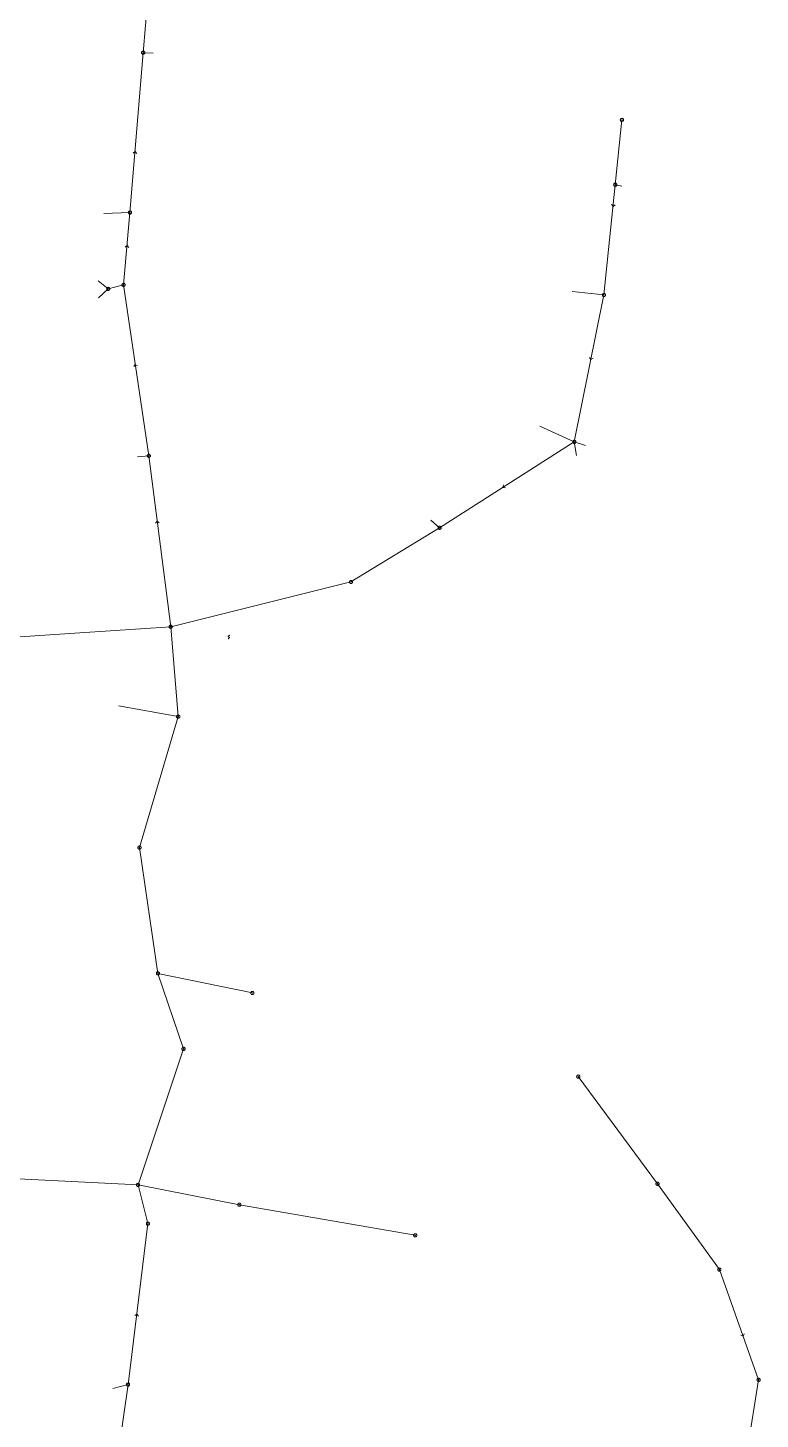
# Model space of a CAD drawing. Header units: metres. Extents: x 25504150 to 25508618, y 6694193 to 6702753.
# Drawn here: x 25504883.1 to 25505094.1, y 6696880.6 to 6697281 of the extents above; entities that cross this region are included whole.
import ezdxf

# ---------------------------------------------------------------- set-up
doc = ezdxf.new("R2010")
doc.units = ezdxf.units.M
for name, pattern in [('Sewer_node', [0]), ('Viemariputket', [0]), ('Viemarivarusteet', [0])]:
    doc.linetypes.add(name, pattern=pattern)
for name, color, linetype, lineweight in [('Sewer_node', 7, 'Sewer_node', 0), ('Viemariputket', 7, 'Viemariputket', 0), ('Viemarivarusteet', 7, 'Viemarivarusteet', 0)]:
    doc.layers.add(name, color=color, linetype=linetype, lineweight=lineweight)

msp = doc.modelspace()

# ---------------------------------------------------------------- linework, layer by layer
at = {"layer": 'Sewer_node', "color": 46, "linetype": 'Continuous', "true_color": 0x7f5f00, "flags": 128}
for points, elevation in [([(25504916.81, 6697273.87), (25504916.8, 6697273.94), (25504916.79, 6697274.01), (25504916.76, 6697274.08), (25504916.72, 6697274.14), (25504916.68, 6697274.2), (25504916.62, 6697274.24), (25504916.56, 6697274.28), (25504916.49, 6697274.31), (25504916.42, 6697274.32), (25504916.35, 6697274.33), (25504916.28, 6697274.32), (25504916.21, 6697274.31), (25504916.14, 6697274.28), (25504916.08, 6697274.24), (25504916.02, 6697274.2), (25504915.98, 6697274.14), (25504915.94, 6697274.08), (25504915.91, 6697274.01), (25504915.9, 6697273.94), (25504915.89, 6697273.87), (25504915.9, 6697273.8), (25504915.91, 6697273.73), (25504915.94, 6697273.66), (25504915.98, 6697273.6), (25504916.02, 6697273.54), (25504916.08, 6697273.5), (25504916.14, 6697273.46), (25504916.21, 6697273.43), (25504916.28, 6697273.42), (25504916.35, 6697273.41), (25504916.42, 6697273.42), (25504916.49, 6697273.43), (25504916.56, 6697273.46), (25504916.62, 6697273.5), (25504916.68, 6697273.54), (25504916.72, 6697273.6), (25504916.76, 6697273.66), (25504916.79, 6697273.73), (25504916.8, 6697273.8)], 42.43), ([(25505054.69, 6697254.52), (25505054.68, 6697254.59), (25505054.67, 6697254.66), (25505054.64, 6697254.73), (25505054.6, 6697254.79), (25505054.56, 6697254.85), (25505054.5, 6697254.89), (25505054.44, 6697254.93), (25505054.37, 6697254.96), (25505054.3, 6697254.97), (25505054.23, 6697254.98), (25505054.16, 6697254.97), (25505054.09, 6697254.96), (25505054.02, 6697254.93), (25505053.96, 6697254.89), (25505053.9, 6697254.85), (25505053.86, 6697254.79), (25505053.82, 6697254.73), (25505053.79, 6697254.66), (25505053.78, 6697254.59), (25505053.77, 6697254.52), (25505053.78, 6697254.45), (25505053.79, 6697254.38), (25505053.82, 6697254.31), (25505053.86, 6697254.25), (25505053.9, 6697254.19), (25505053.96, 6697254.15), (25505054.02, 6697254.11), (25505054.09, 6697254.08), (25505054.16, 6697254.07), (25505054.23, 6697254.06), (25505054.3, 6697254.07), (25505054.37, 6697254.08), (25505054.44, 6697254.11), (25505054.5, 6697254.15), (25505054.56, 6697254.19), (25505054.6, 6697254.25), (25505054.64, 6697254.31), (25505054.67, 6697254.38), (25505054.68, 6697254.45)], 48.78), ([(25504913.01, 6697227.86), (25504913, 6697227.93), (25504912.99, 6697228), (25504912.96, 6697228.07), (25504912.92, 6697228.13), (25504912.88, 6697228.19), (25504912.82, 6697228.23), (25504912.76, 6697228.27), (25504912.69, 6697228.3), (25504912.62, 6697228.31), (25504912.55, 6697228.32), (25504912.48, 6697228.31), (25504912.41, 6697228.3), (25504912.34, 6697228.27), (25504912.28, 6697228.23), (25504912.22, 6697228.19), (25504912.18, 6697228.13), (25504912.14, 6697228.07), (25504912.11, 6697228), (25504912.1, 6697227.93), (25504912.09, 6697227.86), (25504912.1, 6697227.79), (25504912.11, 6697227.72), (25504912.14, 6697227.65), (25504912.18, 6697227.59), (25504912.22, 6697227.53), (25504912.28, 6697227.49), (25504912.34, 6697227.45), (25504912.41, 6697227.42), (25504912.48, 6697227.41), (25504912.55, 6697227.4), (25504912.62, 6697227.41), (25504912.69, 6697227.42), (25504912.76, 6697227.45), (25504912.82, 6697227.49), (25504912.88, 6697227.53), (25504912.92, 6697227.59), (25504912.96, 6697227.65), (25504912.99, 6697227.72), (25504913, 6697227.79)], 42.6), ([(25504911.15, 6697207.03), (25504911.14, 6697207.1), (25504911.13, 6697207.17), (25504911.1, 6697207.24), (25504911.06, 6697207.3), (25504911.02, 6697207.36), (25504910.96, 6697207.4), (25504910.9, 6697207.44), (25504910.83, 6697207.47), (25504910.76, 6697207.48), (25504910.69, 6697207.49), (25504910.62, 6697207.48), (25504910.55, 6697207.47), (25504910.48, 6697207.44), (25504910.42, 6697207.4), (25504910.36, 6697207.36), (25504910.32, 6697207.3), (25504910.28, 6697207.24), (25504910.25, 6697207.17), (25504910.24, 6697207.1), (25504910.23, 6697207.03), (25504910.24, 6697206.96), (25504910.25, 6697206.89), (25504910.28, 6697206.82), (25504910.32, 6697206.76), (25504910.36, 6697206.7), (25504910.42, 6697206.66), (25504910.48, 6697206.62), (25504910.55, 6697206.59), (25504910.62, 6697206.58), (25504910.69, 6697206.57), (25504910.76, 6697206.58), (25504910.83, 6697206.59), (25504910.9, 6697206.62), (25504910.96, 6697206.66), (25504911.02, 6697206.7), (25504911.06, 6697206.76), (25504911.1, 6697206.82), (25504911.13, 6697206.89), (25504911.14, 6697206.96)], 42.88), ([(25504906.75, 6697205.88), (25504906.74, 6697205.95), (25504906.73, 6697206.02), (25504906.7, 6697206.09), (25504906.66, 6697206.15), (25504906.62, 6697206.21), (25504906.56, 6697206.25), (25504906.5, 6697206.29), (25504906.43, 6697206.32), (25504906.36, 6697206.33), (25504906.29, 6697206.34), (25504906.22, 6697206.33), (25504906.15, 6697206.32), (25504906.08, 6697206.29), (25504906.02, 6697206.25), (25504905.96, 6697206.21), (25504905.92, 6697206.15), (25504905.88, 6697206.09), (25504905.85, 6697206.02), (25504905.84, 6697205.95), (25504905.83, 6697205.88), (25504905.84, 6697205.81), (25504905.85, 6697205.74), (25504905.88, 6697205.67), (25504905.92, 6697205.61), (25504905.96, 6697205.55), (25504906.02, 6697205.51), (25504906.08, 6697205.47), (25504906.15, 6697205.44), (25504906.22, 6697205.43), (25504906.29, 6697205.42), (25504906.36, 6697205.43), (25504906.43, 6697205.44), (25504906.5, 6697205.47), (25504906.56, 6697205.51), (25504906.62, 6697205.55), (25504906.66, 6697205.61), (25504906.7, 6697205.67), (25504906.73, 6697205.74), (25504906.74, 6697205.81)], 42.59), ([(25505049.51, 6697204.13), (25505049.5, 6697204.2), (25505049.49, 6697204.27), (25505049.46, 6697204.34), (25505049.42, 6697204.4), (25505049.38, 6697204.46), (25505049.32, 6697204.5), (25505049.26, 6697204.54), (25505049.19, 6697204.57), (25505049.12, 6697204.58), (25505049.05, 6697204.59), (25505048.98, 6697204.58), (25505048.91, 6697204.57), (25505048.84, 6697204.54), (25505048.78, 6697204.5), (25505048.72, 6697204.46), (25505048.68, 6697204.4), (25505048.64, 6697204.34), (25505048.61, 6697204.27), (25505048.6, 6697204.2), (25505048.59, 6697204.13), (25505048.6, 6697204.06), (25505048.61, 6697203.99), (25505048.64, 6697203.92), (25505048.68, 6697203.86), (25505048.72, 6697203.8), (25505048.78, 6697203.76), (25505048.84, 6697203.72), (25505048.91, 6697203.69), (25505048.98, 6697203.68), (25505049.05, 6697203.67), (25505049.12, 6697203.68), (25505049.19, 6697203.69), (25505049.26, 6697203.72), (25505049.32, 6697203.76), (25505049.38, 6697203.8), (25505049.42, 6697203.86), (25505049.46, 6697203.92), (25505049.49, 6697203.99), (25505049.5, 6697204.06)], 47.97), ([(25505040.97, 6697161.85), (25505040.96, 6697161.92), (25505040.95, 6697161.99), (25505040.92, 6697162.06), (25505040.88, 6697162.12), (25505040.84, 6697162.18), (25505040.78, 6697162.22), (25505040.72, 6697162.26), (25505040.65, 6697162.29), (25505040.58, 6697162.3), (25505040.51, 6697162.31), (25505040.44, 6697162.3), (25505040.37, 6697162.29), (25505040.3, 6697162.26), (25505040.24, 6697162.22), (25505040.18, 6697162.18), (25505040.14, 6697162.12), (25505040.1, 6697162.06), (25505040.07, 6697161.99), (25505040.06, 6697161.92), (25505040.05, 6697161.85), (25505040.06, 6697161.78), (25505040.07, 6697161.71), (25505040.1, 6697161.64), (25505040.14, 6697161.58), (25505040.18, 6697161.52), (25505040.24, 6697161.48), (25505040.3, 6697161.44), (25505040.37, 6697161.41), (25505040.44, 6697161.4), (25505040.51, 6697161.39), (25505040.58, 6697161.4), (25505040.65, 6697161.41), (25505040.72, 6697161.44), (25505040.78, 6697161.48), (25505040.84, 6697161.52), (25505040.88, 6697161.58), (25505040.92, 6697161.64), (25505040.95, 6697161.71), (25505040.96, 6697161.78)], 47.3), ([(25504918.44, 6697157.84), (25504918.43, 6697157.91), (25504918.42, 6697157.98), (25504918.39, 6697158.05), (25504918.35, 6697158.11), (25504918.31, 6697158.17), (25504918.25, 6697158.21), (25504918.19, 6697158.25), (25504918.12, 6697158.28), (25504918.05, 6697158.29), (25504917.98, 6697158.3), (25504917.91, 6697158.29), (25504917.84, 6697158.28), (25504917.77, 6697158.25), (25504917.71, 6697158.21), (25504917.65, 6697158.17), (25504917.61, 6697158.11), (25504917.57, 6697158.05), (25504917.54, 6697157.98), (25504917.53, 6697157.91), (25504917.52, 6697157.84), (25504917.53, 6697157.77), (25504917.54, 6697157.7), (25504917.57, 6697157.63), (25504917.61, 6697157.57), (25504917.65, 6697157.51), (25504917.71, 6697157.47), (25504917.77, 6697157.43), (25504917.84, 6697157.4), (25504917.91, 6697157.39), (25504917.98, 6697157.38), (25504918.05, 6697157.39), (25504918.12, 6697157.4), (25504918.19, 6697157.43), (25504918.25, 6697157.47), (25504918.31, 6697157.51), (25504918.35, 6697157.57), (25504918.39, 6697157.63), (25504918.42, 6697157.7), (25504918.43, 6697157.77)], 42.87), ([(25505002.18, 6697137.11), (25505002.17, 6697137.18), (25505002.16, 6697137.25), (25505002.13, 6697137.32), (25505002.09, 6697137.38), (25505002.05, 6697137.44), (25505001.99, 6697137.48), (25505001.93, 6697137.52), (25505001.86, 6697137.55), (25505001.79, 6697137.56), (25505001.72, 6697137.57), (25505001.65, 6697137.56), (25505001.58, 6697137.55), (25505001.51, 6697137.52), (25505001.45, 6697137.48), (25505001.39, 6697137.44), (25505001.35, 6697137.38), (25505001.31, 6697137.32), (25505001.28, 6697137.25), (25505001.27, 6697137.18), (25505001.26, 6697137.11), (25505001.27, 6697137.04), (25505001.28, 6697136.97), (25505001.31, 6697136.9), (25505001.35, 6697136.84), (25505001.39, 6697136.78), (25505001.45, 6697136.74), (25505001.51, 6697136.7), (25505001.58, 6697136.67), (25505001.65, 6697136.66), (25505001.72, 6697136.65), (25505001.79, 6697136.66), (25505001.86, 6697136.67), (25505001.93, 6697136.7), (25505001.99, 6697136.74), (25505002.05, 6697136.78), (25505002.09, 6697136.84), (25505002.13, 6697136.9), (25505002.16, 6697136.97), (25505002.17, 6697137.04)], 45.86), ([(25504976.65, 6697121.53), (25504976.64, 6697121.6), (25504976.63, 6697121.67), (25504976.6, 6697121.74), (25504976.56, 6697121.8), (25504976.52, 6697121.86), (25504976.46, 6697121.9), (25504976.4, 6697121.94), (25504976.33, 6697121.97), (25504976.26, 6697121.98), (25504976.19, 6697121.99), (25504976.12, 6697121.98), (25504976.05, 6697121.97), (25504975.98, 6697121.94), (25504975.92, 6697121.9), (25504975.86, 6697121.86), (25504975.82, 6697121.8), (25504975.78, 6697121.74), (25504975.75, 6697121.67), (25504975.74, 6697121.6), (25504975.73, 6697121.53), (25504975.74, 6697121.46), (25504975.75, 6697121.39), (25504975.78, 6697121.32), (25504975.82, 6697121.26), (25504975.86, 6697121.2), (25504975.92, 6697121.16), (25504975.98, 6697121.12), (25504976.05, 6697121.09), (25504976.12, 6697121.08), (25504976.19, 6697121.07), (25504976.26, 6697121.08), (25504976.33, 6697121.09), (25504976.4, 6697121.12), (25504976.46, 6697121.16), (25504976.52, 6697121.2), (25504976.56, 6697121.26), (25504976.6, 6697121.32), (25504976.63, 6697121.39), (25504976.64, 6697121.46)], 44.1), ([(25504926.91, 6697082.77), (25504926.9, 6697082.84), (25504926.89, 6697082.92), (25504926.86, 6697082.98), (25504926.82, 6697083.05), (25504926.77, 6697083.1), (25504926.72, 6697083.15), (25504926.65, 6697083.19), (25504926.59, 6697083.22), (25504926.51, 6697083.23), (25504926.44, 6697083.24), (25504926.37, 6697083.23), (25504926.29, 6697083.22), (25504926.23, 6697083.19), (25504926.16, 6697083.15), (25504926.11, 6697083.1), (25504926.06, 6697083.05), (25504926.02, 6697082.98), (25504925.99, 6697082.92), (25504925.98, 6697082.84), (25504925.97, 6697082.77), (25504925.98, 6697082.7), (25504925.99, 6697082.62), (25504926.02, 6697082.56), (25504926.06, 6697082.49), (25504926.11, 6697082.44), (25504926.16, 6697082.39), (25504926.23, 6697082.35), (25504926.29, 6697082.32), (25504926.37, 6697082.31), (25504926.44, 6697082.3), (25504926.51, 6697082.31), (25504926.59, 6697082.32), (25504926.65, 6697082.35), (25504926.72, 6697082.39), (25504926.77, 6697082.44), (25504926.82, 6697082.49), (25504926.86, 6697082.56), (25504926.89, 6697082.62), (25504926.9, 6697082.7)], 43.5), ([(25504915.75, 6697045.1), (25504915.74, 6697045.17), (25504915.73, 6697045.24), (25504915.7, 6697045.31), (25504915.66, 6697045.37), (25504915.62, 6697045.43), (25504915.56, 6697045.47), (25504915.5, 6697045.51), (25504915.43, 6697045.54), (25504915.36, 6697045.55), (25504915.29, 6697045.56), (25504915.22, 6697045.55), (25504915.15, 6697045.54), (25504915.08, 6697045.51), (25504915.02, 6697045.47), (25504914.96, 6697045.43), (25504914.92, 6697045.37), (25504914.88, 6697045.31), (25504914.85, 6697045.24), (25504914.84, 6697045.17), (25504914.83, 6697045.1), (25504914.84, 6697045.03), (25504914.85, 6697044.96), (25504914.88, 6697044.89), (25504914.92, 6697044.83), (25504914.96, 6697044.77), (25504915.02, 6697044.73), (25504915.08, 6697044.69), (25504915.15, 6697044.66), (25504915.22, 6697044.65), (25504915.29, 6697044.64), (25504915.36, 6697044.65), (25504915.43, 6697044.66), (25504915.5, 6697044.69), (25504915.56, 6697044.73), (25504915.62, 6697044.77), (25504915.66, 6697044.83), (25504915.7, 6697044.89), (25504915.73, 6697044.96), (25504915.74, 6697045.03)], 42.63), ([(25504948.25, 6697003.25), (25504948.24, 6697003.32), (25504948.23, 6697003.39), (25504948.2, 6697003.46), (25504948.16, 6697003.52), (25504948.12, 6697003.58), (25504948.06, 6697003.62), (25504948, 6697003.66), (25504947.93, 6697003.69), (25504947.86, 6697003.7), (25504947.79, 6697003.71), (25504947.72, 6697003.7), (25504947.65, 6697003.69), (25504947.58, 6697003.66), (25504947.52, 6697003.62), (25504947.46, 6697003.58), (25504947.42, 6697003.52), (25504947.38, 6697003.46), (25504947.35, 6697003.39), (25504947.34, 6697003.32), (25504947.33, 6697003.25), (25504947.34, 6697003.18), (25504947.35, 6697003.11), (25504947.38, 6697003.04), (25504947.42, 6697002.98), (25504947.46, 6697002.92), (25504947.52, 6697002.88), (25504947.58, 6697002.84), (25504947.65, 6697002.81), (25504947.72, 6697002.8), (25504947.79, 6697002.79), (25504947.86, 6697002.8), (25504947.93, 6697002.81), (25504948, 6697002.84), (25504948.06, 6697002.88), (25504948.12, 6697002.92), (25504948.16, 6697002.98), (25504948.2, 6697003.04), (25504948.23, 6697003.11), (25504948.24, 6697003.18)], 44.53), ([(25504928.44, 6696987.15), (25504928.43, 6696987.22), (25504928.42, 6696987.3), (25504928.39, 6696987.36), (25504928.35, 6696987.43), (25504928.3, 6696987.48), (25504928.25, 6696987.53), (25504928.18, 6696987.57), (25504928.12, 6696987.6), (25504928.04, 6696987.61), (25504927.97, 6696987.62), (25504927.9, 6696987.61), (25504927.82, 6696987.6), (25504927.76, 6696987.57), (25504927.69, 6696987.53), (25504927.64, 6696987.48), (25504927.59, 6696987.43), (25504927.55, 6696987.36), (25504927.52, 6696987.3), (25504927.51, 6696987.22), (25504927.5, 6696987.15), (25504927.51, 6696987.08), (25504927.52, 6696987), (25504927.55, 6696986.94), (25504927.59, 6696986.87), (25504927.64, 6696986.82), (25504927.69, 6696986.77), (25504927.76, 6696986.73), (25504927.82, 6696986.7), (25504927.9, 6696986.69), (25504927.97, 6696986.68), (25504928.04, 6696986.69), (25504928.12, 6696986.7), (25504928.18, 6696986.73), (25504928.25, 6696986.77), (25504928.3, 6696986.82), (25504928.35, 6696986.87), (25504928.39, 6696986.94), (25504928.42, 6696987), (25504928.43, 6696987.08)], 45.48), ([(25504915.32, 6696948), (25504915.31, 6696948.07), (25504915.3, 6696948.14), (25504915.27, 6696948.21), (25504915.23, 6696948.27), (25504915.19, 6696948.33), (25504915.13, 6696948.37), (25504915.07, 6696948.41), (25504915, 6696948.44), (25504914.93, 6696948.45), (25504914.86, 6696948.46), (25504914.79, 6696948.45), (25504914.72, 6696948.44), (25504914.65, 6696948.41), (25504914.59, 6696948.37), (25504914.53, 6696948.33), (25504914.49, 6696948.27), (25504914.45, 6696948.21), (25504914.42, 6696948.14), (25504914.41, 6696948.07), (25504914.4, 6696948), (25504914.41, 6696947.93), (25504914.42, 6696947.86), (25504914.45, 6696947.79), (25504914.49, 6696947.73), (25504914.53, 6696947.67), (25504914.59, 6696947.63), (25504914.65, 6696947.59), (25504914.72, 6696947.56), (25504914.79, 6696947.55), (25504914.86, 6696947.54), (25504914.93, 6696947.55), (25504915, 6696947.56), (25504915.07, 6696947.59), (25504915.13, 6696947.63), (25504915.19, 6696947.67), (25504915.23, 6696947.73), (25504915.27, 6696947.79), (25504915.3, 6696947.86), (25504915.31, 6696947.93)], 45.75), ([(25505064.94, 6696948.32), (25505064.93, 6696948.39), (25505064.92, 6696948.46), (25505064.89, 6696948.53), (25505064.85, 6696948.59), (25505064.81, 6696948.65), (25505064.75, 6696948.69), (25505064.69, 6696948.73), (25505064.62, 6696948.76), (25505064.55, 6696948.77), (25505064.48, 6696948.78), (25505064.41, 6696948.77), (25505064.34, 6696948.76), (25505064.27, 6696948.73), (25505064.21, 6696948.69), (25505064.15, 6696948.65), (25505064.11, 6696948.59), (25505064.07, 6696948.53), (25505064.04, 6696948.46), (25505064.03, 6696948.39), (25505064.02, 6696948.32), (25505064.03, 6696948.25), (25505064.04, 6696948.18), (25505064.07, 6696948.11), (25505064.11, 6696948.05), (25505064.15, 6696947.99), (25505064.21, 6696947.95), (25505064.27, 6696947.91), (25505064.34, 6696947.88), (25505064.41, 6696947.87), (25505064.48, 6696947.86), (25505064.55, 6696947.87), (25505064.62, 6696947.88), (25505064.69, 6696947.91), (25505064.75, 6696947.95), (25505064.81, 6696947.99), (25505064.85, 6696948.05), (25505064.89, 6696948.11), (25505064.92, 6696948.18), (25505064.93, 6696948.25)], 44.32), ([(25504944.51, 6696942.3), (25504944.5, 6696942.37), (25504944.49, 6696942.44), (25504944.46, 6696942.51), (25504944.42, 6696942.57), (25504944.38, 6696942.63), (25504944.32, 6696942.67), (25504944.26, 6696942.71), (25504944.19, 6696942.74), (25504944.12, 6696942.75), (25504944.05, 6696942.76), (25504943.98, 6696942.75), (25504943.91, 6696942.74), (25504943.84, 6696942.71), (25504943.78, 6696942.67), (25504943.72, 6696942.63), (25504943.68, 6696942.57), (25504943.64, 6696942.51), (25504943.61, 6696942.44), (25504943.6, 6696942.37), (25504943.59, 6696942.3), (25504943.6, 6696942.23), (25504943.61, 6696942.16), (25504943.64, 6696942.09), (25504943.68, 6696942.03), (25504943.72, 6696941.97), (25504943.78, 6696941.93), (25504943.84, 6696941.89), (25504943.91, 6696941.86), (25504943.98, 6696941.85), (25504944.05, 6696941.84), (25504944.12, 6696941.85), (25504944.19, 6696941.86), (25504944.26, 6696941.89), (25504944.32, 6696941.93), (25504944.38, 6696941.97), (25504944.42, 6696942.03), (25504944.46, 6696942.09), (25504944.49, 6696942.16), (25504944.5, 6696942.23)], 45.98), ([(25504918.18, 6696936.85), (25504918.17, 6696936.92), (25504918.16, 6696936.99), (25504918.13, 6696937.06), (25504918.09, 6696937.12), (25504918.05, 6696937.18), (25504917.99, 6696937.22), (25504917.93, 6696937.26), (25504917.86, 6696937.29), (25504917.79, 6696937.3), (25504917.72, 6696937.31), (25504917.65, 6696937.3), (25504917.58, 6696937.29), (25504917.51, 6696937.26), (25504917.45, 6696937.22), (25504917.39, 6696937.18), (25504917.35, 6696937.12), (25504917.31, 6696937.06), (25504917.28, 6696936.99), (25504917.27, 6696936.92), (25504917.26, 6696936.85), (25504917.27, 6696936.78), (25504917.28, 6696936.71), (25504917.31, 6696936.64), (25504917.35, 6696936.58), (25504917.39, 6696936.52), (25504917.45, 6696936.48), (25504917.51, 6696936.44), (25504917.58, 6696936.41), (25504917.65, 6696936.4), (25504917.72, 6696936.39), (25504917.79, 6696936.4), (25504917.86, 6696936.41), (25504917.93, 6696936.44), (25504917.99, 6696936.48), (25504918.05, 6696936.52), (25504918.09, 6696936.58), (25504918.13, 6696936.64), (25504918.16, 6696936.71), (25504918.17, 6696936.78)], 46.25), ([(25504995.16, 6696933.51), (25504995.15, 6696933.58), (25504995.14, 6696933.65), (25504995.11, 6696933.72), (25504995.07, 6696933.78), (25504995.03, 6696933.84), (25504994.97, 6696933.88), (25504994.91, 6696933.92), (25504994.84, 6696933.95), (25504994.77, 6696933.96), (25504994.7, 6696933.97), (25504994.63, 6696933.96), (25504994.56, 6696933.95), (25504994.49, 6696933.92), (25504994.43, 6696933.88), (25504994.37, 6696933.84), (25504994.33, 6696933.78), (25504994.29, 6696933.72), (25504994.26, 6696933.65), (25504994.25, 6696933.58), (25504994.24, 6696933.51), (25504994.25, 6696933.44), (25504994.26, 6696933.37), (25504994.29, 6696933.3), (25504994.33, 6696933.24), (25504994.37, 6696933.18), (25504994.43, 6696933.14), (25504994.49, 6696933.1), (25504994.56, 6696933.07), (25504994.63, 6696933.06), (25504994.7, 6696933.05), (25504994.77, 6696933.06), (25504994.84, 6696933.07), (25504994.91, 6696933.1), (25504994.97, 6696933.14), (25504995.03, 6696933.18), (25504995.07, 6696933.24), (25504995.11, 6696933.3), (25504995.14, 6696933.37), (25504995.15, 6696933.44)], 46.1), ([(25505082.75, 6696923.63), (25505082.74, 6696923.7), (25505082.73, 6696923.77), (25505082.7, 6696923.84), (25505082.66, 6696923.9), (25505082.62, 6696923.96), (25505082.56, 6696924), (25505082.5, 6696924.04), (25505082.43, 6696924.07), (25505082.36, 6696924.08), (25505082.29, 6696924.09), (25505082.22, 6696924.08), (25505082.15, 6696924.07), (25505082.08, 6696924.04), (25505082.02, 6696924), (25505081.96, 6696923.96), (25505081.92, 6696923.9), (25505081.88, 6696923.84), (25505081.85, 6696923.77), (25505081.84, 6696923.7), (25505081.83, 6696923.63), (25505081.84, 6696923.56), (25505081.85, 6696923.49), (25505081.88, 6696923.42), (25505081.92, 6696923.36), (25505081.96, 6696923.3), (25505082.02, 6696923.26), (25505082.08, 6696923.22), (25505082.15, 6696923.19), (25505082.22, 6696923.18), (25505082.29, 6696923.17), (25505082.36, 6696923.18), (25505082.43, 6696923.19), (25505082.5, 6696923.22), (25505082.56, 6696923.26), (25505082.62, 6696923.3), (25505082.66, 6696923.36), (25505082.7, 6696923.42), (25505082.73, 6696923.49), (25505082.74, 6696923.56)], 44.95), ([(25504912.45, 6696890.53), (25504912.44, 6696890.6), (25504912.43, 6696890.67), (25504912.4, 6696890.74), (25504912.36, 6696890.8), (25504912.32, 6696890.86), (25504912.26, 6696890.9), (25504912.2, 6696890.94), (25504912.13, 6696890.97), (25504912.06, 6696890.98), (25504911.99, 6696890.99), (25504911.92, 6696890.98), (25504911.85, 6696890.97), (25504911.78, 6696890.94), (25504911.72, 6696890.9), (25504911.66, 6696890.86), (25504911.62, 6696890.8), (25504911.58, 6696890.74), (25504911.55, 6696890.67), (25504911.54, 6696890.6), (25504911.53, 6696890.53), (25504911.54, 6696890.46), (25504911.55, 6696890.39), (25504911.58, 6696890.32), (25504911.62, 6696890.26), (25504911.66, 6696890.2), (25504911.72, 6696890.16), (25504911.78, 6696890.12), (25504911.85, 6696890.09), (25504911.92, 6696890.08), (25504911.99, 6696890.07), (25504912.06, 6696890.08), (25504912.13, 6696890.09), (25504912.2, 6696890.12), (25504912.26, 6696890.16), (25504912.32, 6696890.2), (25504912.36, 6696890.26), (25504912.4, 6696890.32), (25504912.43, 6696890.39), (25504912.44, 6696890.46)], 47.44), ([(25505094.05, 6696891.92), (25505094.04, 6696891.99), (25505094.03, 6696892.06), (25505094, 6696892.13), (25505093.96, 6696892.19), (25505093.92, 6696892.25), (25505093.86, 6696892.29), (25505093.8, 6696892.33), (25505093.73, 6696892.36), (25505093.66, 6696892.37), (25505093.59, 6696892.38), (25505093.52, 6696892.37), (25505093.45, 6696892.36), (25505093.38, 6696892.33), (25505093.32, 6696892.29), (25505093.26, 6696892.25), (25505093.22, 6696892.19), (25505093.18, 6696892.13), (25505093.15, 6696892.06), (25505093.14, 6696891.99), (25505093.13, 6696891.92), (25505093.14, 6696891.85), (25505093.15, 6696891.78), (25505093.18, 6696891.71), (25505093.22, 6696891.65), (25505093.26, 6696891.59), (25505093.32, 6696891.55), (25505093.38, 6696891.51), (25505093.45, 6696891.48), (25505093.52, 6696891.47), (25505093.59, 6696891.46), (25505093.66, 6696891.47), (25505093.73, 6696891.48), (25505093.8, 6696891.51), (25505093.86, 6696891.55), (25505093.92, 6696891.59), (25505093.96, 6696891.65), (25505094, 6696891.71), (25505094.03, 6696891.78), (25505094.04, 6696891.85)], 45.19)]:
    msp.add_lwpolyline(points, close=True, dxfattribs=dict(at, elevation=elevation))
for points in [[(25504914.49, 6697244.88), (25504914, 6697245.45), (25504913.44, 6697244.97)], [(25505051.18, 6697230.14), (25505051.66, 6697229.56), (25505052.24, 6697230.03)], [(25504912.19, 6697217.79), (25504911.7, 6697218.36), (25504911.13, 6697217.88)], [(25504914.7, 6697183.71), (25504914.08, 6697184.14), (25504913.65, 6697183.54)], [(25505044.87, 6697186.16), (25505045.3, 6697185.54), (25505045.91, 6697185.95)], [(25505020.11, 6697149.47), (25505019.95, 6697148.74), (25505020.68, 6697148.58)], [(25504920.99, 6697138.59), (25504920.38, 6697139.04), (25504919.94, 6697138.44)], [(25504940.98, 6697106.05), (25504940.94, 6697106.05), (25504940.93, 6697106.04), (25504940.91, 6697106.03), (25504940.9, 6697106.02), (25504940.88, 6697106.01), (25504940.87, 6697106), (25504940.86, 6697105.99), (25504940.85, 6697105.97), (25504940.84, 6697105.96), (25504940.83, 6697105.95), (25504940.83, 6697105.93), (25504940.83, 6697105.92), (25504940.82, 6697105.9), (25504940.82, 6697105.89), (25504940.83, 6697105.87), (25504940.83, 6697105.86), (25504940.83, 6697105.84), (25504940.84, 6697105.83), (25504940.85, 6697105.81), (25504940.86, 6697105.8), (25504940.87, 6697105.79), (25504940.88, 6697105.78), (25504940.89, 6697105.76), (25504940.91, 6697105.75), (25504940.92, 6697105.75), (25504940.96, 6697105.73)], [(25504940.99, 6697105.38), (25504940.97, 6697105.38), (25504940.96, 6697105.37), (25504940.95, 6697105.37), (25504940.94, 6697105.36), (25504940.93, 6697105.36), (25504940.93, 6697105.35), (25504940.92, 6697105.34), (25504940.91, 6697105.34), (25504940.91, 6697105.33), (25504940.91, 6697105.32), (25504940.9, 6697105.31), (25504940.9, 6697105.3), (25504940.9, 6697105.3), (25504940.9, 6697105.29), (25504940.9, 6697105.28), (25504940.9, 6697105.27), (25504940.91, 6697105.26), (25504940.91, 6697105.25), (25504940.91, 6697105.25), (25504940.92, 6697105.24), (25504940.93, 6697105.23), (25504940.93, 6697105.22), (25504940.94, 6697105.22), (25504940.95, 6697105.21), (25504940.96, 6697105.21), (25504940.98, 6697105.2)], [(25504941.11, 6697106.27), (25504941.13, 6697106.26), (25504941.14, 6697106.26), (25504941.15, 6697106.25), (25504941.16, 6697106.24), (25504941.16, 6697106.24), (25504941.17, 6697106.23), (25504941.18, 6697106.22), (25504941.18, 6697106.21), (25504941.18, 6697106.2), (25504941.19, 6697106.19), (25504941.19, 6697106.18), (25504941.19, 6697106.17), (25504941.19, 6697106.16), (25504941.19, 6697106.16), (25504941.19, 6697106.15), (25504941.18, 6697106.14), (25504941.18, 6697106.13), (25504941.18, 6697106.12), (25504941.17, 6697106.11), (25504941.16, 6697106.1), (25504941.16, 6697106.1), (25504941.15, 6697106.09), (25504941.14, 6697106.08), (25504941.13, 6697106.08), (25504941.12, 6697106.07), (25504941.1, 6697106.07)], [(25504941.11, 6697105.71), (25504941.14, 6697105.7), (25504941.16, 6697105.69), (25504941.18, 6697105.68), (25504941.19, 6697105.67), (25504941.2, 6697105.66), (25504941.22, 6697105.65), (25504941.23, 6697105.64), (25504941.24, 6697105.63), (25504941.24, 6697105.61), (25504941.25, 6697105.6), (25504941.25, 6697105.59), (25504941.26, 6697105.57), (25504941.26, 6697105.56), (25504941.26, 6697105.54), (25504941.26, 6697105.53), (25504941.25, 6697105.51), (25504941.25, 6697105.5), (25504941.24, 6697105.49), (25504941.23, 6697105.47), (25504941.22, 6697105.46), (25504941.21, 6697105.45), (25504941.2, 6697105.44), (25504941.18, 6697105.43), (25504941.17, 6697105.42), (25504941.15, 6697105.41), (25504941.12, 6697105.4)], [(25504914.97, 6696910.24), (25504914.5, 6696910.83), (25504913.92, 6696910.37)], [(25505088.43, 6696904.8), (25505089.11, 6696904.49), (25505089.42, 6696905.17)]]:
    msp.add_lwpolyline(points, dxfattribs=at)
for points in [[(25505052.77, 6697235.86), (25505052.76, 6697235.93), (25505052.75, 6697236), (25505052.72, 6697236.07), (25505052.68, 6697236.13), (25505052.64, 6697236.19), (25505052.58, 6697236.23), (25505052.52, 6697236.27), (25505052.45, 6697236.3), (25505052.38, 6697236.31), (25505052.31, 6697236.32), (25505052.24, 6697236.31), (25505052.17, 6697236.3), (25505052.1, 6697236.27), (25505052.04, 6697236.23), (25505051.98, 6697236.19), (25505051.94, 6697236.13), (25505051.9, 6697236.07), (25505051.87, 6697236), (25505051.86, 6697235.93), (25505051.85, 6697235.86), (25505051.86, 6697235.79), (25505051.87, 6697235.72), (25505051.9, 6697235.65), (25505051.94, 6697235.59), (25505051.98, 6697235.53), (25505052.04, 6697235.49), (25505052.1, 6697235.45), (25505052.17, 6697235.42), (25505052.24, 6697235.41), (25505052.31, 6697235.4), (25505052.38, 6697235.41), (25505052.45, 6697235.42), (25505052.52, 6697235.45), (25505052.58, 6697235.49), (25505052.64, 6697235.53), (25505052.68, 6697235.59), (25505052.72, 6697235.65), (25505052.75, 6697235.72), (25505052.76, 6697235.79)], [(25504924.74, 6697108.64), (25504924.73, 6697108.71), (25504924.72, 6697108.78), (25504924.69, 6697108.85), (25504924.65, 6697108.91), (25504924.61, 6697108.97), (25504924.55, 6697109.01), (25504924.49, 6697109.05), (25504924.42, 6697109.08), (25504924.35, 6697109.09), (25504924.28, 6697109.1), (25504924.21, 6697109.09), (25504924.14, 6697109.08), (25504924.07, 6697109.05), (25504924.01, 6697109.01), (25504923.95, 6697108.97), (25504923.91, 6697108.91), (25504923.87, 6697108.85), (25504923.84, 6697108.78), (25504923.83, 6697108.71), (25504923.82, 6697108.64), (25504923.83, 6697108.57), (25504923.84, 6697108.5), (25504923.87, 6697108.43), (25504923.91, 6697108.37), (25504923.95, 6697108.31), (25504924.01, 6697108.27), (25504924.07, 6697108.23), (25504924.14, 6697108.2), (25504924.21, 6697108.19), (25504924.28, 6697108.18), (25504924.35, 6697108.19), (25504924.42, 6697108.2), (25504924.49, 6697108.23), (25504924.55, 6697108.27), (25504924.61, 6697108.31), (25504924.65, 6697108.37), (25504924.69, 6697108.43), (25504924.72, 6697108.5), (25504924.73, 6697108.57)], [(25504921.06, 6697008.88), (25504921.05, 6697008.95), (25504921.04, 6697009.02), (25504921.01, 6697009.09), (25504920.97, 6697009.15), (25504920.93, 6697009.21), (25504920.87, 6697009.25), (25504920.81, 6697009.29), (25504920.74, 6697009.32), (25504920.67, 6697009.33), (25504920.6, 6697009.34), (25504920.53, 6697009.33), (25504920.46, 6697009.32), (25504920.39, 6697009.29), (25504920.33, 6697009.25), (25504920.27, 6697009.21), (25504920.23, 6697009.15), (25504920.19, 6697009.09), (25504920.16, 6697009.02), (25504920.15, 6697008.95), (25504920.14, 6697008.88), (25504920.15, 6697008.81), (25504920.16, 6697008.74), (25504920.19, 6697008.67), (25504920.23, 6697008.61), (25504920.27, 6697008.55), (25504920.33, 6697008.51), (25504920.39, 6697008.47), (25504920.46, 6697008.44), (25504920.53, 6697008.43), (25504920.6, 6697008.42), (25504920.67, 6697008.43), (25504920.74, 6697008.44), (25504920.81, 6697008.47), (25504920.87, 6697008.51), (25504920.93, 6697008.55), (25504920.97, 6697008.61), (25504921.01, 6697008.67), (25504921.04, 6697008.74), (25504921.05, 6697008.81)], [(25505042.11, 6696979.18), (25505042.1, 6696979.25), (25505042.09, 6696979.32), (25505042.06, 6696979.39), (25505042.02, 6696979.45), (25505041.98, 6696979.51), (25505041.92, 6696979.55), (25505041.86, 6696979.59), (25505041.79, 6696979.62), (25505041.72, 6696979.63), (25505041.65, 6696979.64), (25505041.58, 6696979.63), (25505041.51, 6696979.62), (25505041.44, 6696979.59), (25505041.38, 6696979.55), (25505041.32, 6696979.51), (25505041.28, 6696979.45), (25505041.24, 6696979.39), (25505041.21, 6696979.32), (25505041.2, 6696979.25), (25505041.19, 6696979.18), (25505041.2, 6696979.11), (25505041.21, 6696979.04), (25505041.24, 6696978.97), (25505041.28, 6696978.91), (25505041.32, 6696978.85), (25505041.38, 6696978.81), (25505041.44, 6696978.77), (25505041.51, 6696978.74), (25505041.58, 6696978.73), (25505041.65, 6696978.72), (25505041.72, 6696978.73), (25505041.79, 6696978.74), (25505041.86, 6696978.77), (25505041.92, 6696978.81), (25505041.98, 6696978.85), (25505042.02, 6696978.91), (25505042.06, 6696978.97), (25505042.09, 6696979.04), (25505042.1, 6696979.11)]]:
    msp.add_lwpolyline(points, close=True, dxfattribs=at)
at = {"layer": 'Viemariputket', "color": 1, "linetype": 'Continuous', "lineweight": 15}
for p, q in [((25504921.14, 6697330.16, 39.65), (25504916.35, 6697273.87, 39.89)), ((25504916.35, 6697273.87, 39.89), (25504912.55, 6697227.86, 40.08)), ((25504916.35, 6697273.87, 40.08), (25504919.26, 6697273.7, 0.32)), ((25505052.31, 6697235.86), (25505054.23, 6697254.52)), ((25505049.05, 6697204.13), (25505052.31, 6697235.86)), ((25505052.31, 6697235.86), (25505054.25, 6697235.43)), ((25504912.55, 6697227.86, 40.24), (25504905.01, 6697227.54, 40.08)), ((25504912.55, 6697227.86, 40.08), (25504910.69, 6697207.03, 40.25)), ((25504903.43, 6697208.16), (25504906.29, 6697205.88)), ((25504906.29, 6697205.88), (25504910.69, 6697207.03)), ((25504910.69, 6697207.03), (25504917.98, 6697157.84)), ((25504903.45, 6697203.27), (25504906.29, 6697205.88)), ((25505049.05, 6697204.13, 45.84), (25505039.93, 6697205.09)), ((25505040.51, 6697161.85, 45.13), (25505049.05, 6697204.13)), ((25505040.51, 6697161.85, 45.21), (25505030.6, 6697166.38)), ((25505001.72, 6697137.11), (25505040.51, 6697161.85, 45.12)), ((25505040.51, 6697161.85, 45.48), (25505043.72, 6697160.77)), ((25505040.51, 6697161.85, 45.45), (25505041.16, 6697157.94)), ((25504917.98, 6697157.84), (25504914.73, 6697157.58)), ((25504917.98, 6697157.84), (25504924.28, 6697108.64)), ((25505001.72, 6697137.11), (25504999.2, 6697139.28)), ((25504976.19, 6697121.53), (25505001.72, 6697137.11)), ((25504924.28, 6697108.64), (25504976.19, 6697121.53)), ((25504924.28, 6697108.64), (25504926.44, 6697082.77)), ((25504926.43, 6697082.77, 41.35), (25504909.26, 6697085.89, 41.35)), ((25504926.44, 6697082.77), (25504915.29, 6697045.1)), ((25504915.29, 6697045.1), (25504920.6, 6697008.88)), ((25504920.6, 6697008.88), (25504927.97, 6696987.15)), ((25504920.6, 6697008.88), (25504947.79, 6697003.25)), ((25504927.97, 6696987.15), (25504914.86, 6696948)), ((25505064.48, 6696948.32), (25505041.65, 6696979.18)), ((25504914.86, 6696948), (25504870.41, 6696950.28)), ((25504914.86, 6696948), (25504944.05, 6696942.3)), ((25504914.86, 6696948), (25504917.72, 6696936.85)), ((25505082.29, 6696923.63), (25505064.48, 6696948.32)), ((25504944.05, 6696942.3), (25504994.7, 6696933.51)), ((25504917.72, 6696936.85, 44.05), (25504911.99, 6696890.53, 45.23)), ((25505093.59, 6696891.92), (25505082.29, 6696923.63)), ((25504911.99, 6696890.53, 45.25), (25504905.13, 6696841.86, 46.62)), ((25504911.99, 6696890.53, 45.34), (25504907.57, 6696889.43)), ((25505083.63, 6696829.5), (25505093.59, 6696891.92))]:
    msp.add_line(p, q, dxfattribs=at)
at = {"layer": 'Viemariputket', "color": 1, "linetype": 'Continuous', "lineweight": 15, "flags": 128}
msp.add_lwpolyline([(25504924.28, 6697108.64), (25504898.12, 6697106.89), (25504864.94, 6697104.67)], dxfattribs=at)
at = {"layer": 'Viemarivarusteet', "color": 1}
for p in [(25504916.35, 6697273.87, 42.43), (25505054.23, 6697254.52, 48.78), (25505052.31, 6697235.86), (25504912.55, 6697227.86, 42.6), (25504910.69, 6697207.03, 42.88), (25504906.29, 6697205.88, 42.59), (25505049.05, 6697204.13, 47.97), (25505040.51, 6697161.85, 47.3), (25504917.98, 6697157.84, 42.87), (25505001.72, 6697137.11, 45.86), (25504976.19, 6697121.53, 44.1), (25504924.28, 6697108.64), (25504926.44, 6697082.77, 43.5), (25504915.29, 6697045.1, 42.63), (25504920.6, 6697008.88), (25504947.79, 6697003.25, 44.53), (25504927.97, 6696987.15, 45.48), (25505041.65, 6696979.18), (25504914.86, 6696948, 45.75), (25505064.48, 6696948.32, 44.32), (25504944.05, 6696942.3, 45.98), (25504917.72, 6696936.85, 46.25), (25504994.7, 6696933.51, 46.1), (25505082.29, 6696923.63, 44.95), (25504911.99, 6696890.53, 47.44), (25505093.59, 6696891.92, 45.19)]:
    msp.add_point(p, dxfattribs=at)

doc.saveas('drawing.dxf')
